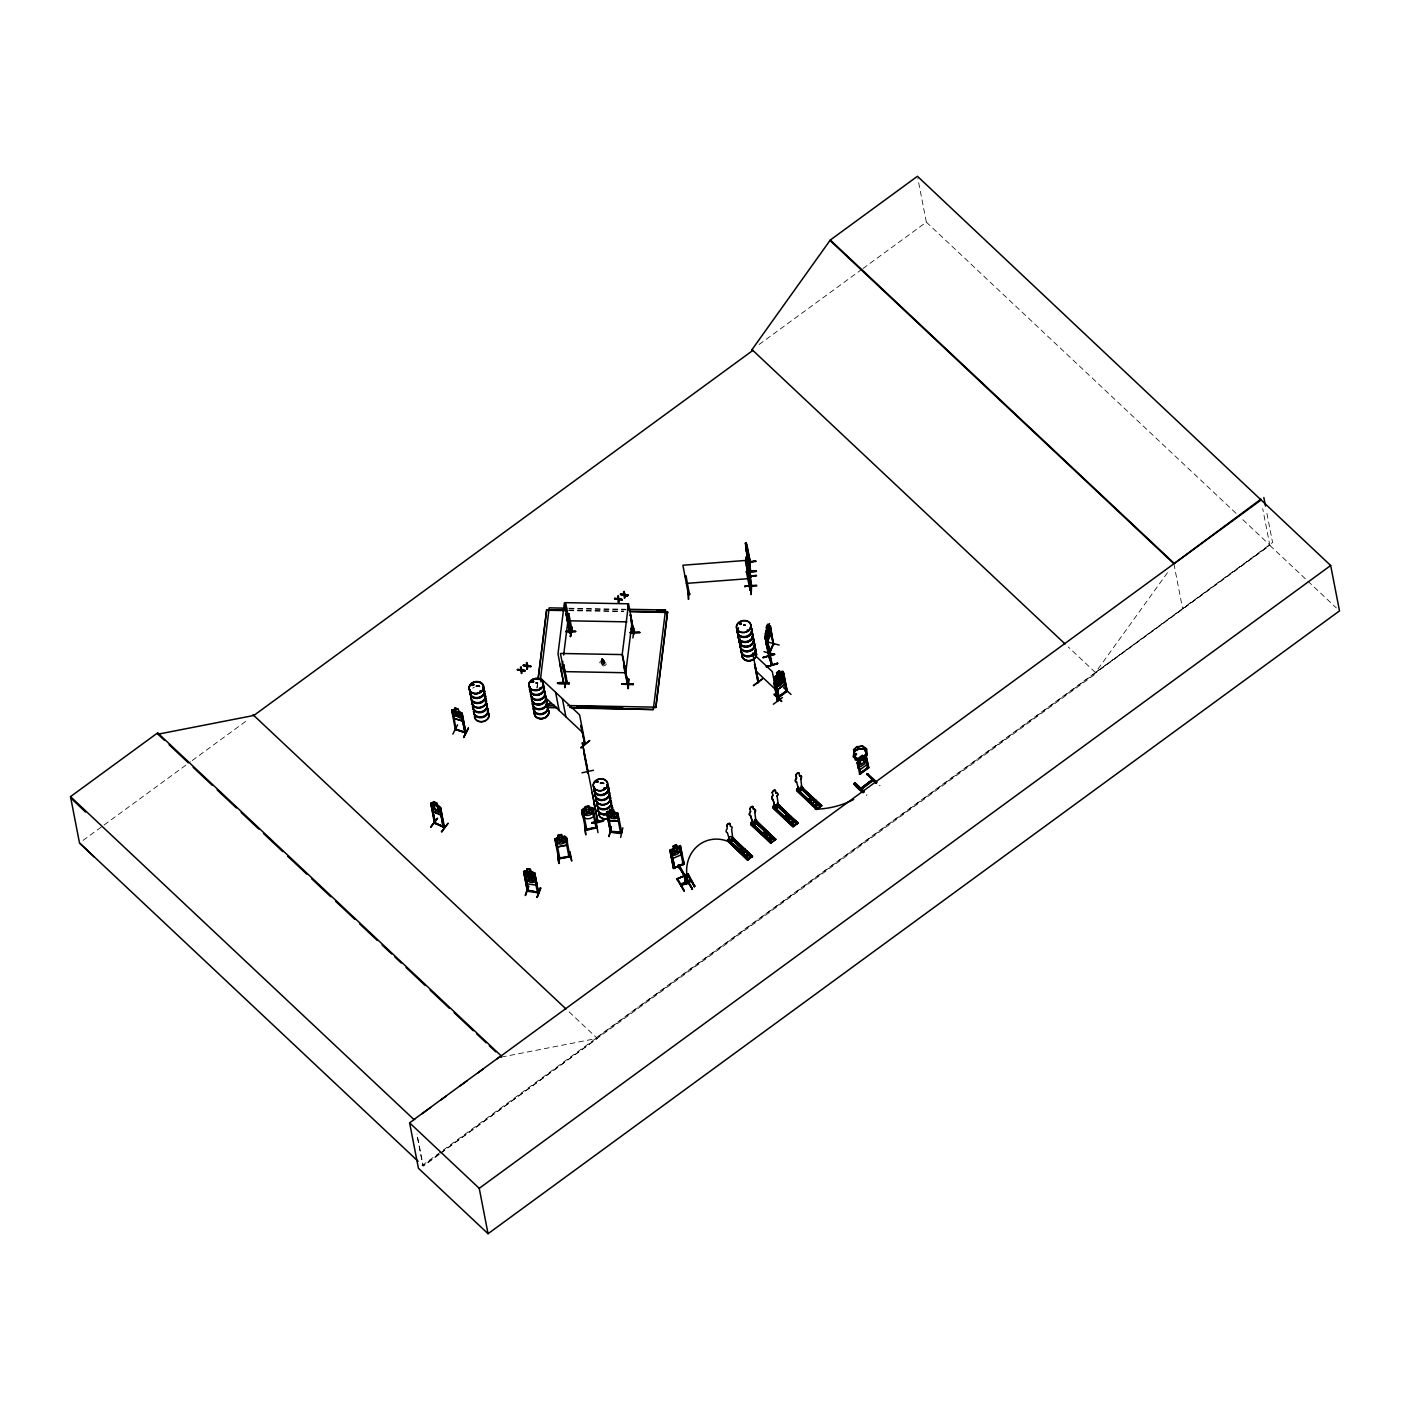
<?xml version="1.0" encoding="UTF-8"?>
<svg xmlns="http://www.w3.org/2000/svg" width="1410" height="1410" viewBox="0 0 1410 1410"><rect width="100%" height="100%" fill="white"/><g stroke="black" fill="none" stroke-linecap="round" stroke-linejoin="round"><path stroke-width="0.75" stroke-dasharray="5 3.75" d="M601.03 663.141L602.282 658.47L605.19 662.929L603.075 664.745L601.295 663.987L602.105 658.523M602.035 664.568L601.947 658.752M536.963 687.622L537.51 683.304M537.069 688.186L537.615 683.868M601.295 663.987L601.982 658.893M601.33 662.277L601.982 658.629M866.991 794.799L866.234 795.381M602.105 658.981L604.925 662.083M1167.462 572.689L1095.482 672.535L1272.578 542.515L1266.321 510.367M439.215 1154.385L423.229 1166.123L416.972 1133.975M440.977 1153.08L597.241 1038.359L567.631 1010.494M759.091 344.498L861.21 269.804M862.973 268.517L926.352 222.145L917.839 178.365M83.031 840.395L102.401 826.225M104.164 824.938L190.438 761.823M192.183 760.536L248.53 719.329M603.339 660.021C594.808 661.554 604.026 670.173 606.741 663.211L603.639 660.091M880.14 785.335L879.364 785.793M596.448 1037.601L1269.793 545.035L1240.641 517.629M421.978 1165.647L1269.864 545.406L1262.708 508.605M438.792 1154.279L422.947 1165.859L416.796 1134.274M440.555 1152.975L1096.293 673.293L1068.269 646.961M602.105 661.625L604.185 661.501M501.343 1057.095L597.241 1038.359M568.935 608.221L626.022 609.261M569.041 608.785L626.128 609.825M568.706 610.089L623.59 611.094M568.812 610.653L623.696 611.658M926.352 222.145L1239.037 516.13M1269.864 545.406L1306.259 579.633M1307.845 581.132L1336.328 607.904M602.599 658.717L605.19 662.929M602.563 658.858L604.89 663.793M604.115 664.462L602.44 658.963L603.075 664.745M602.282 658.47L603.145 661.343M1173.895 563.771L1182.708 609.173M472.685 688.203A7.332 5.922 -11 0 1 474.306 687.269M476.122 686.705A7.332 5.922 -11 0 1 479.876 686.776M475.963 685.859A7.35 5.94 -11 0 1 479.717 685.93M476.051 686.317A7.438 6.01 -11 0 1 479.858 686.388M475.998 686.071A7.438 6.01 -11 0 1 479.805 686.141M535.906 683.568A7.332 5.922 -11 0 1 537.809 683.409M535.835 683.198A7.438 6.01 -11 0 1 537.756 683.022M535.782 682.933A7.438 6.01 -11 0 1 537.703 682.757M535.729 682.722A7.35 5.94 -11 0 1 537.633 682.546M600.237 783.731A7.35 5.94 -11 0 1 603.991 783.801M600.078 782.902A7.35 5.94 -11 0 1 603.832 782.973M600.166 783.361A7.438 6.01 -11 0 1 603.973 783.431M600.114 783.114A7.438 6.01 -11 0 1 603.921 783.184M743.528 625.688A7.35 5.94 -11 0 1 745.432 625.511M743.458 625.317A7.438 6.01 -11 0 1 745.379 625.141M743.405 625.053A7.438 6.01 -11 0 1 745.326 624.877M743.37 624.841A7.35 5.94 -11 0 1 745.273 624.665"/><path stroke-width="1.5" d="M770.688 630.499C771.622 633.249 768.168 643.224 766.635 639.47M770.865 633.584L770.865 630.429M778.02 697.615L787.221 690.548M778.109 697.545L786.974 690.318M780.03 672.958L783.079 671.495L787.238 691.429L783.731 673.134L782.656 673.486L786.339 691.957L786.868 690.389M859.853 773.649L860.206 773.455M859.465 774.143L868.525 767.251M860.629 773.755L860.347 772.733M868.313 766.899L867.661 767.815M855.993 753.592L853.931 756.5L855.324 759.972L861.58 760.484L864.788 758.615L867.309 754.35L864.418 749.203L859.095 748.816M766.088 640.211L765.577 638.924L768.432 649.076L766.864 643.383M763.973 651.702L774.883 654.434M569.217 683.815C559.012 680.378 548.684 684.943 569.217 683.727M569.199 682.969L557.602 683.215L569.27 683.286M621.775 684.202L633.372 684.714M633.372 683.956L621.722 683.815L633.372 683.991M587.388 771.411L588.164 772.821L587.917 771.164M588.182 772.698L587.917 771.305M592.182 792.455L597.875 821.73L597.628 820.074M434.333 823.176L444.15 827.529L443.145 826.524M437.065 805.322L440.572 807.648L444.467 827.282L434.209 822.524M434.544 822.876L435.655 823.37L431.125 804.775L434.439 823.264M857.068 746.824L862.691 746.049L866.745 748.922L866.938 753.821L860.082 760.342L860.893 764.52L863.872 762.334L863.061 758.175L857.298 759.179L853.156 756.817L854.213 751.107M758.527 681.876L754.755 664.11L758.175 682.845L754.438 664.339M774.125 682.845L777.58 701.07L777.633 699.765M559.84 664.075L563.718 683.18L557.99 653.923L564.388 602.722L569.534 632.861L569.957 631.275M571.138 632.173L567.772 613.685L568.829 613.685L572.442 632.173L571.261 632.262L565.621 602.652L627.679 603.78L628.86 609.843M568.829 613.685L567.736 614.02M563.595 664.833L562.572 664.498L563.595 664.833L566.855 682.44M563.577 682.422L563.383 682.14M569.851 632.403C568.653 629.882 569.992 633.848 570.098 631.944M571.649 626.815L570.433 636.756L571.579 626.833M564.758 687.604L566.45 677.628L564.793 687.551M572.354 631.187L572.178 632.279L571.209 631.134M567.12 683.004L565.851 681.982M565.921 631.75L575.738 631.345L566.027 631.222M623.572 665.626L624.63 665.626L623.572 665.626L627.256 683.409M624.313 665.943L624.013 665.079L627.82 684.202L625.141 670.913M630.182 615.606L630.693 614.742L633.707 633.865L634.236 632.79M632.173 632.297L633.407 633.354L630.957 620.647M632.35 632.931L634.13 633.002L633.619 633.76M626.851 683.639L627.979 683.55M627.397 684.062L627.45 682.651M632.896 637.937L634.183 628.296M628.331 688.732L628.772 678.774L627.697 688.38M630.076 632.737L639.893 632.332L630.076 632.367M538.038 678.968L546.675 609.684L566.503 610.054M538.144 679.532L546.675 609.684M540.418 679.567L549.177 607.851L566.732 608.186M561.515 672.077L562.854 661.413M563.648 655.015L567.913 620.876M625.688 673.063L632.085 621.863M572.072 708.067L653.306 709.547L665.538 609.984L628.208 609.314M653.553 707.45L655.826 707.503L667.564 611.905L630.164 611.217M655.826 707.503L667.564 611.905M729.34 837.346L729.71 837.047M861.422 789.371C863.29 786.251 873.636 778.443 873.178 779.977L860.611 788.56L872.561 779.818L861.281 789.247M750.349 562.096L749.785 562.978M746.771 544.031L750.367 562.273M749.909 570.081L749.979 571.015L745.925 548.19L746.137 550.517M746.947 554.694L745.467 542.868L750.508 571.632L750.49 570.68M750.966 577.272L750.296 575.791L751.195 594.597L751.601 584.956M750.384 576.584L750.226 576.796M746.454 559.629L747.476 569.023M859.183 748.833L854.742 751.248L853.966 756.342L857.615 758.404L862.691 757.382L866.163 753.627M784.348 684.573L784.824 681.753M784.524 684.661L777.509 689.754L784.524 684.661L783.149 671.565L781.933 671.495M784.136 677.54C784.806 681.259 777.756 688.045 775.394 684.097M783.837 680.448L784.312 677.558M853.579 750.155L857.174 746.507L853.438 749.785M766.494 639.576C760.554 640.034 773.473 614.848 768.097 626.833L768.82 626.04L769.278 633.513L767.957 636.315L766.917 636.033M769.437 651.473L769.155 653.024L769.102 651.808M768.961 624.701L773.42 644.916L770.318 625.828L773.632 644.758M773.737 643.436L769.331 652.9L765.983 642.942L766.74 646.08M779.131 677.84L782.303 678.21L779.836 676.976L781.211 673.063L778.919 676.994M779.765 680.73L776.839 680.836L779.201 681.999L777.756 686.106L779.889 682.035L782.867 682.299L780.417 681.083L781.774 677.152L779.941 680.889M768.432 655.861L771.852 665.291L765.507 633.407M771.358 663.634L771.711 664.639M584.604 742.823L585.361 744.127L584.657 742.788M584.903 744.304L580.761 725.515M585.256 743.951L579.598 714.87L540.241 677.858L541.017 681.894M746.013 543.079L750.243 562.273M750.561 571.508L749.891 562.114M750.913 577.272L747.3 558.36L747.705 559.365L747.3 548.737M607.957 813.64L606.846 813.87L607.957 813.64L611.535 832.129C605.877 831.371 625.035 835.108 620.559 832.411M607.692 818.17L609.42 820.514L618.267 821.36L618.99 819.245M610.142 811.737L607.728 811.402L617.844 813.147L621.81 832.781L610.336 831.688M609.42 820.514L618.285 821.254L618.884 819.122M613.473 809.869L609.737 809.393L610.283 811.825M611.394 831.477L610.125 831.354L611.253 831.072M617.122 814.522L618.162 814.61L617.122 814.522L620.664 833.116M617.827 813.253L613.932 811.984L613.491 809.763M620.365 832.517L621.581 832.711M621.687 832.129L611.517 831.336M622.85 827.811L620.629 837.364M674.755 867.873L682.792 863.819L683.145 864.665L682.581 862.691L683.762 862.18L684.326 864.154L683.163 864.577L679.338 846.018L680.378 845.577L684.202 864.03L673.381 868.296L669.944 850.177L680.572 846.3L680.977 854.953L672.799 858.443L671.23 856.839M681.682 852.204L681.03 854.901M863.096 792.684C848.943 781.898 853.085 779.148 863.837 792.032M765.454 633.478C767.428 621.158 767.604 649.957 770.16 652.301L769.737 653.077L773.332 644.44M627.891 684.079L622.48 654.592L560.422 653.464L566.186 683.039M473.989 684.925L472.244 684.273L472.05 685.295M473.548 684.59L472.227 683.991M480.458 691.323L480.44 691.006M479.841 691.957L480.775 691.323L479.717 691.869M531.676 681.964L532.821 680.589M531.658 681.435L532.821 682.087L533.385 680.995M539.413 688.626L540.224 687.868L539.766 688.75M597.17 780.77L597.628 782.004M604.731 788.93L604.22 788.789M739.792 624.048C738.417 623.132 742.612 624.542 739.88 622.832M741.396 623.907L740.691 622.744M747.053 630.288L747.882 630.957L747.688 629.97M740.426 850.001L740.867 849.067M763.656 832.57L764.449 834.086M785.969 816.249L786.198 817.483M788.419 817.042L788.19 815.808M809.904 800.157L809.816 798.677M809.604 799.382L810.045 798.448M812.16 799.241L809.869 799.963M559.964 858.584L558.73 858.866L554.8 838.879L564.846 836.289C568.054 837.082 567.825 842.616 566.52 845.136L557.778 846.775M567.366 842.757L566.644 845.295L557.726 846.969L555.981 844.89L557.708 846.864M527.305 883.911L525.648 881.409L527.305 883.911L536.064 885.11L536.769 883.048L536.064 885.11M531.306 873.477L527.569 873.037L531.306 873.477L531.711 875.822L535.606 877.073M867.203 761.946L866.145 765.277L860.188 769.631L858.267 768.485L857.104 762.528L857.95 761.065L866.04 755.989L868.807 767.798L859.73 774.372L857.351 762.722L858.426 762.352L857.351 762.722M441.735 813.623L441.154 815.403M530.812 871.644L530.407 869.3L526.705 868.719L527.252 871.151L525.577 871.503L527.234 879.999L529.437 882.061L532.909 882.572L534.408 881.074L532.733 872.631L530.742 871.591L534.707 872.913L538.532 892.883L527.34 891.208L523.956 872.649L524.961 872.808L528.503 891.314L527.269 891.173M527.481 891.19L523.568 871.257L527.111 871.063M524.961 872.808L523.85 872.966M526.705 868.719L530.371 869.406L530.706 871.697M524.731 877.267L526.423 879.681L535.148 880.95L535.835 879.012M525.19 895.526L528.274 886.097M527.34 890.538L528.503 891.314M528.486 890.327L528.327 890.697M533.985 874.235L535.007 874.394L533.985 874.235L537.492 892.83L538.497 892.935L534.584 872.931M534.707 872.913L524.714 870.675M537.192 892.213L537.492 892.83M538.409 892.23L528.521 890.503M540.735 888.071L537.051 897.447L540.753 888.106M537.051 897.447L540.136 887.665M463.344 719.082L462.639 721.092L454.425 718.589L452.839 715.91M771.217 842.827L750.931 823.916L750.702 822.735L754.262 821.325M627.397 682.563L627.943 683.498M782.303 676.853L781.158 679.726L778.373 681.753L776.54 681.065M611.746 810.468L612.046 810.486A7.35 5.94 -11 0 0 610.812 804.705M780.84 677.928L778.038 679.972M570.134 856.011L558.607 858.214M565.498 838.404L568.97 856.91L570.028 856.804L566.556 838.21L565.569 838.721L566.556 838.21M586.736 829.344L585.626 830.278L585.626 829.115M597.012 827.458L585.52 829.221L586.807 829.679M529.49 874.182L525.983 871.785L528.856 874.641L526.917 876.914L529.684 875.24L533.315 877.919L530.371 874.87L532.204 872.684L529.543 874.253M557.69 853.949L558.871 863.466L557.726 853.614M559.417 863.273L557.69 853.614M584.586 825.361L585.767 834.879L584.692 825.396M766.194 633.918L772.239 665.167L772.151 664.286M769.666 651.508L772.962 644.352M769.719 635.734L767.569 624.401L766.159 627.415L768.344 638.589M766.811 630.358L768.115 627.556M767.622 634.535L768.926 631.715M688.45 599.321L688.203 589.451M458.091 709.001L461.123 716.721L459.73 717.99L454.355 714.676L453.544 710.499L455.148 710.288C451.658 704.982 463.15 711.486 454.672 708.155L455.148 710.288L451.623 710.005L462.18 713.108M452.98 711.697L451.834 711.715L452.98 711.697L456.047 729.569M454.425 718.589L462.586 720.88M458.514 711.239L462.004 713.196L465.864 733.112L462.445 714.57L461.317 714.588L464.912 732.883L464.93 731.755M457.598 724.793L452.839 734.116M456.258 729.587L455.465 728.882M456.329 730.168L456.488 729.234M464.648 732.248L456.523 729.411M465.018 732.442L461.493 714.288M465.547 732.389L465.018 731.755M468.332 728.018L463.608 737.448L468.402 728.053M463.678 737.412L468.473 728.336M609.049 836.553L611.358 826.701L609.032 836.253M774.901 682.299L777.809 679.303M775.095 682.334L783.749 675.866M776.17 688.203L777.65 689.702L776.064 688.291L774.143 678.016L775.042 676.465L777.051 675.126L775.729 676.888L777.368 685.401L779.201 686.088L781.951 684.026L783.079 681.136L781.492 672.676L779.853 673.028L779.501 670.649L776.522 672.817L777.157 675.126M774.213 678.087L781.968 671.389M728.653 840.36L727.719 841.047L747.723 859.836L749.027 859.042L727.507 839.708L748.04 859.783M731.067 838.721L751.671 857.104L752.2 856.099L747.423 860.206L727.754 840.871L747.741 859.677L752.658 856.346L734.205 839.003M755.073 820.62L775.852 839.391L770.618 843.233L750.631 824.445L771.305 842.757L772.222 842.07L753.768 824.727M752.217 823.281L750.913 824.074M755.478 820.708L775.782 839.479L755.231 819.422L755.143 821.113L775.165 839.902M777.192 803.365L798.13 823.105L792.931 826.912L772.927 808.124L776.311 805.41M778.144 804.317L777.544 803.101L779.8 806.185L775.271 809.516L775.042 808.318L779.571 805.004M796.932 790.27L816.954 809.181L818.223 808.423L796.703 789.089L796.632 790.798L816.69 809.569L821.854 805.745L801.444 786.939L796.932 790.27L816.989 809.164L797.619 790.076M755.795 823.211L774.971 840.043M774.531 840.184L775.394 839.144L771.27 842.792M793.213 826.56L773.015 806.414L794.412 825.855M794.094 825.908L775.958 808.512M796.668 824.163L776.875 804.916M777.28 804.916L797.707 822.823L793.618 826.436M864.594 758.368L867.256 754.368M686.106 576.179L685.048 576.584L686.106 576.179L689.384 594.103M750.948 589.327L749.767 589.75M688.697 594.791L688.327 593.769L689.613 593.663L688.485 594.808L682.898 565.234L745.273 560.475L751.089 589.979L749.891 589.027M777.597 699.801L777.967 700.77L772.292 671.583L752.605 653.077L758.633 682.51M472.103 685.189L473.637 684.625M595.989 781.44L596.025 782.145M598.016 781.863L596.43 782.356M604.855 788.595L603.938 788.172M766.088 833.169L764.731 833.945M812.089 799.523L810.115 800.14M773.314 643.965L773.05 644.828M857.227 746.965L862.656 746.049M471.768 701.422A7.35 5.94 -11 0 0 481.127 707.15A7.35 5.94 -11 0 0 484.705 697.404L484.811 697.509M611.693 808.811L611.676 808.846A7.35 5.94 -11 0 1 613.209 813.006M746.384 557.303L746.701 566.503L746.648 564.599M558.501 857.844L559.858 858.62L556.263 840.131L555.276 840.66L556.263 840.131M591.759 807.701L593.116 808.265L593.539 816.707C580.92 825.326 575.527 803.929 591.742 807.595L593.099 808.177L596.941 828.216C599.021 825.22 570.01 834.632 597.064 827.705M568.9 855.905L569.129 856.91L569.005 855.782M569.975 856.064L569.023 855.835M570.063 855.676L570.028 856.804L558.853 858.373M595.69 827.335L596.13 828.322L592.412 809.816L593.451 809.622L592.412 809.816M414.857 1119.029L409.605 1122.853L418.418 1168.255L488.054 1233.715L1339.5 610.883L1330.67 565.498L917.434 176.285L830.296 240.035L751.918 349.75L752.728 350.508L253.818 715.469L157.92 734.205L157.656 732.883L70.5 796.632L79.506 842.968L94.311 857.104M776.558 681.224L777.897 679.373M435.196 823.616L432.024 805.163M439.726 808.987L440.837 809.093L439.726 808.987L443.304 827.282L444.132 826.912M437.012 818.487L430.79 827.053L437.4 818.382M437.452 818.382L430.825 827.018M435.196 822.964L434.685 822.224M441.824 831.953L447.992 823.37M441.348 831.671L448.01 823.405M434.791 822.929L430.825 803.242M430.79 803.295L433.998 804.035M433.857 804L433.487 801.673L436.73 803.136L438.845 806.872L439.656 811.05L438.369 812.107L433.381 808.212L432.57 804.053L434.051 804.035M431.936 809.34L433.61 811.931L441.171 815.368M438.81 814.346L436.73 803.136M433.469 812.054L431.954 809.305M439.303 806.467L431.76 803.065M443.991 827.582L440.572 807.648M779.184 645.075L768.186 642.096M769.155 656.443L765.313 636.862L769.366 657.166M863.96 791.169L854.707 782.62L864.118 791.944M773.967 694.584L781.369 701.493M774.372 693.896L781.845 701.211M484.758 697.562L484.793 697.527A7.35 5.94 -11 0 1 481.162 707.309A7.35 5.94 -11 0 1 471.804 701.598M729.023 840.272L749.01 859.078M751.883 823.37L772.151 842.158L751.054 822.471M773.226 807.771L793.301 826.489M751.354 857.157L733.323 839.655L752.024 856.857M774.901 840.113L754.861 821.343M794.464 825.837L773.015 806.414M797.249 823.757L776.857 805.075M797.514 823.563L777.386 804.299M797.725 823.228L777.756 804.264M747.423 571.843L746.366 571.596L750.032 590.173L749.891 588.975M749.767 589.08L749.785 590.085M750.931 590.032L749.944 590.103M779.131 697.298L775.412 678.792L774.583 679.391L778.338 697.879L774.249 677.981M859.465 774.037L868.278 767.569M867.643 768.027L865.423 756.817L866.234 756.218L868.648 767.904M597.963 821.625L593.751 802.731M753.909 821.431L750.931 823.916M856.61 754.033L854.883 756.535L856.117 759.637L861.81 760.043L858.602 760.484M860.752 773.685L858.179 762.123M673.486 848.467L671.883 849.966L672.693 854.143L674.791 855.165L678.051 853.755L679.461 851.217L678.651 847.04L676.747 847.058L676.324 844.819C668.463 849.296 678.263 841.558 676.853 846.934M532.081 682.193L533.544 681.894M741.043 624.313L741.36 623.361M597.487 782.127L597.999 781.211M603.921 788.278L604.837 788.172M786.163 816.196L787.978 815.826M788.225 817.113L787.044 817.624M581.731 810.398L582.964 809.322M554.817 838.985L558.448 837.381L556.844 838.545L557.655 842.704L559.893 844.132L563.436 843.48L564.987 841.329L564.176 837.17L562.132 836.782L564.846 836.289M628.085 684.15L622.163 654.91L628.543 603.709L634.112 633.865L630.288 614.742M779.272 677.576L777.157 681.982L778.62 677.893L776.223 676.712L779.096 676.536M769.754 651.984L769.631 651.314M749.838 562.237L750.102 571.667L745.978 548.384M750.931 585.221L750.402 578.893M777.456 677.152L780.223 675.09L780.576 677.241L782.268 676.976M780.576 677.241L782.744 675.672M778.038 680.131L780.788 678.069M864.277 749.256L858.919 748.516L854.055 751.178L859.113 748.534M864.295 749.468L867.027 754.385M546.78 705.599L549.812 703.361M547.062 705.582L550.129 703.378L547.08 705.846M589.68 740.585L581.079 747.934M589.644 740.532L580.779 747.635M753.363 685.489L762.422 678.792M753.557 685.683L762.563 678.897M782.391 697.562L773.35 704.225M517.399 669.538L520.924 669.997L518.21 669.38C514.086 669.926 527.217 671.213 517.47 669.926M520.484 667.283L520.924 669.997M523.286 665.238L526.829 665.696L524.097 665.079C519.973 665.626 533.103 666.895 523.357 665.608M526.371 662.982L526.829 665.696M614.566 598.457L618.109 598.915L615.377 598.298C611.253 598.845 624.383 600.131 614.637 598.845M617.65 596.201L618.109 598.915M620.453 594.156L623.995 594.615L621.264 593.998C617.139 594.544 630.27 595.813 620.523 594.526M623.537 591.9L623.995 594.615M524.308 671.019L525.031 670.473L524.379 671.389L521.63 670.402L524.379 671.389M527.516 666.102L527.269 669.274L527.516 666.102L530.988 666.542L527.587 666.472M618.796 599.321L618.549 602.511L618.796 599.321L622.268 599.779L618.867 599.708M627.362 595.619L628.085 595.09L627.432 596.007L624.683 595.02L627.432 596.007M522.07 673.081L521.63 670.402M625.124 597.699L624.683 595.02M776.61 672.887L779.501 670.649M786.568 691.852L782.902 673.733L783.731 673.134M783.537 687.622L791.028 694.425M778.937 696.399L785.987 691.235M729.27 839.496L728.882 837.505L730.274 836.5M731.702 836.641L734.31 839.479L729.763 842.792L729.534 841.611L734.081 838.28M729.657 840.818L732.83 838.756L729.816 840.977L727.331 832.534A3.93 1.992 -46.8 0 1 727.26 828.498L726.784 826.048A1.956 1.005 -46.8 0 1 728.089 823.81A1.956 1.005 -46.8 0 1 729.816 823.845L729.975 823.986A1.956 1.005 -46.8 0 0 728.23 823.951A1.956 1.005 -46.8 0 0 726.943 826.207L726.784 826.048M753.01 824.004L750.684 815.72A3.93 1.992 -46.8 0 1 750.613 811.684L749.979 809.093A1.956 1.005 -46.8 0 1 751.266 806.855A1.956 1.005 -46.8 0 1 753.01 806.872L753.486 809.322A3.93 1.992 -46.8 0 1 754.808 812.442L756.024 821.801L752.852 823.863L755.866 821.642M775.306 807.683L772.98 799.399A3.93 1.992 -46.8 0 1 772.909 795.363L772.292 792.773A1.956 1.005 -46.8 0 1 773.579 790.534A1.956 1.005 -46.8 0 1 775.306 790.569L775.782 793.019A3.93 1.992 -46.8 0 1 777.104 796.121L778.338 805.48L775.165 807.542L778.179 805.339M798.853 790.217L801.867 787.996L800.792 778.796A3.93 1.992 -46.8 0 0 799.488 775.676L799.629 775.817A3.93 1.992 -46.8 0 1 800.95 778.937L800.792 778.796M802.026 788.137L799.012 790.358L796.527 781.915A3.93 1.992 -46.8 0 1 796.456 777.897L795.98 775.447A1.956 1.005 -46.8 0 1 797.267 773.209A1.956 1.005 -46.8 0 1 799.012 773.226L799.629 775.817M757.276 821.325L752.728 824.639L752.958 825.819L757.505 822.506L755.231 819.422M803.259 787.679L798.73 790.992L798.959 792.173L803.506 788.86L801.233 785.775M868.014 768.379L865.687 757.064L866.498 756.465M860.382 772.927L867.45 767.763M745.643 857.509L750.173 854.196L745.643 857.509A34.192 31.284 67.3 0 0 704.295 841.717A34.192 31.284 67.3 0 0 688.908 883.471M876.068 783.202L866.709 773.861L876.156 782.92M877.073 782.479L867.837 773.843L866.991 774.39M853.896 784.101L854.742 782.603M866.868 774.636L867.873 773.896M872.578 779.342L860.682 788.631M861.298 789.318L873.284 780.541M830.455 240.881L1173.895 563.771L1260.875 499.175M157.656 732.883L501.096 1055.773L413.941 1119.522L70.5 796.632M421.837 1113.9L430.596 1107.502M441.083 1099.835L446.336 1095.993M460.312 1085.753L467.309 1080.642M477.814 1072.975L483.048 1069.132M497.043 1058.892L1261.051 500.021M488.054 1233.715L479.241 1188.33L1330.67 565.498M862.285 746.595L866.057 749.203L866.145 753.627M570.151 856.769L558.73 858.866L558.554 857.756M527.234 890.115L528.362 890.309M527.358 890.133L538.638 892.565M538.25 892.248L537.351 892.16M585.485 808.846L583.74 809.939L584.551 814.116L586.789 815.544L590.332 814.874L591.883 812.742L591.072 808.564L589.027 808.177L588.71 805.85L584.938 806.661L585.502 808.952M861.51 760.448L864.7 758.351M473.584 685.207L472.544 685.419M480.017 690.988L480.158 692.028M740.99 624.189L739.95 624.401M596.712 781.052L597.505 781.951M742.506 850.6L740.673 850.565M778.761 696.945L775.659 679.038M607.798 811.473L606.529 812.16L610.477 832.129L606.688 812.107M750.966 590.085L749.909 590.085M778.813 696.276L778.214 697.21M778.496 697.756L787.344 691.217M455.43 729.534L465.97 732.689M465.758 733.059L455.13 729.182L466.093 732.759M558.871 863.431L557.796 853.984M682.969 864.136L684.326 864.154L683.163 864.489M670.138 850.53L670.984 849.736L674.844 868.26L673.663 868.683L669.944 850.177M673.099 866.78L674.28 866.269L673.381 867.203M678.809 867.15L678.95 864.63L692.451 889.164L678.439 865.264M679.021 865L679.92 867.837L679.179 864.947M678.633 866.04L692.451 889.164M673.381 868.296L684.062 863.678M678.809 866.269L679.338 868.084M679.179 868.155L678.95 864.63M684.784 874.729L686.74 883.894L685.066 875.205M684.15 891.102L676.976 878.818L688.239 873.953L694.883 886.502L687.939 875.487M677.241 880.14L677.611 878.747L683.938 890.027M688.239 873.953L687.904 875.522L687.692 874.394L694.108 885.639M685.771 878.13L678.721 866.78M691.006 880.245L680.924 884.599L681.153 885.727L691.235 881.373L690.741 879.769L680.66 884.14L680.889 885.268L690.971 880.915M685.295 883.947L686.159 884.158L684.467 875.451M694.654 885.374L694.284 886.749M694.319 886.714L688.45 875.258M692.24 888.018L691.869 889.41M820.585 806.502L800.563 787.573L820.532 806.538L821.395 805.498L817.342 809.076M774.284 840.554L754.562 821.237L774.636 840.131M771.534 842.598L750.702 822.735M610.301 811.719L608.574 812.283L609.384 816.443L611.605 818.417L615.13 818.752L616.663 817.148L615.853 812.971L613.826 812.054L613.368 809.922M740.179 622.867L739.651 623.784M810.38 798.483L811.367 798.395M764.379 832.129L766.088 832.552M764.89 637.144L768.062 645.78M765.454 638.148L765.93 639.347M766.264 639.858L765.189 636.915M766.088 642.749L767.974 648.759L766.828 642.043M774.284 654.134L762.951 657.483L774.372 654.557M763.092 657.8L774.284 654.169M777.58 663.158L766.423 666.948L777.615 663.229M766.423 666.948L777.686 663.599L766.37 666.63M430.878 803.418L431.812 803.154M570.468 636.421L571.72 627.203M584.04 753.821L587.741 772.803M593.434 770.265L581.942 772.821M591.83 822.576C615.765 817.095 597.752 823.986 591.918 823.035M591.9 822.947L603.374 820.232M583.158 811.543L582.171 812.054L583.158 811.543L586.877 829.996M558.466 837.487L558.008 835.161L561.814 834.438L562.149 836.87M597.981 832.587L596.289 822.876M569.992 851.675L571.72 861.069L569.376 851.834M566.045 682.422L567.155 682.669L566.238 682.546M525.63 895.279L528.856 886.238M764.696 832.023L765.665 832.147M741.889 850.864L740.92 850.741M747.3 558.36L746.912 559.259L747.441 558.149M746.119 562.044L755.919 561.092L746.19 562.414M746.172 562.255L755.919 561.444M750.243 571.297C764.308 570.398 750.825 572.777 746.419 572.407M748.604 576.214L756.465 575.421L748.675 576.584M748.657 576.426L756.465 575.774M751.618 584.991L750.596 585.873M745.009 587.001L744.938 586.102L756.694 585.996M746.119 550.252L745.996 542.956L749.909 563.084M746.489 562.572L746.137 557.197L746.278 560.916M747.705 563.084L748.269 573.641L748.287 566.274M747.864 572.495L746.701 566.432M686.423 583.387L748.798 578.629M585.732 830.296L581.837 810.292M584.78 743.634L584.41 742.7M435.144 823.035L443.286 826.33M565.904 631.38L575.685 631.698M630.147 632.579L639.858 632.685M571.261 632.173L572.319 632.173M656.866 610.389L665.538 609.984M546.798 610.248L566.609 610.618M630.288 611.781L667.67 612.469M569.164 620.805L626.939 621.863M563.965 671.618L626.022 672.746M655.703 706.939L653.535 707.697M545.846 705.141L554.624 705.317M567.807 705.546L653.412 707.115M576.69 706.287L622.797 707.133M545.617 707.009L556.597 707.221M569.763 707.467L653.306 709.547M547.926 707.626L556.703 707.785M821.73 805.833L801.426 787.097M751.442 857.086L732.601 840.166M689.384 593.628L689.754 594.65M782.638 675.707L783.766 675.69M611.94 810.415L611.922 810.398A7.438 6.01 -11 0 0 610.83 804.352M769.014 656.214L772.204 665.079L768.996 655.703M532.751 680.642L533.844 681.541M787.309 815.491L788.507 816.76M764.414 833.892L766.159 832.623M742.171 848.996L740.532 850.53M528.292 876.103L531.746 876.615M528.239 876.033C528.644 882.078 536.047 872.543 531.323 878.888L534.284 881.902L530.636 879.258L527.851 880.95L529.808 878.677L526.935 875.839L531.693 876.509M628.085 595.09L624.665 594.333L628.155 595.478M622.198 599.391L618.779 598.651L622.268 599.779M530.918 666.172L527.499 665.414L530.988 666.542M525.031 670.473L521.612 669.732L525.102 670.86M768.009 626.639L767.692 624.436M461.317 714.588L462.286 714.888M688.362 594.139L689.631 593.998L688.573 594.756M777.562 700.999L773.79 682.546M811.332 798.201L812.195 799.153M430.914 805.075L431.795 805.462M433.416 801.779L436.659 803.242M434.157 804.846L437.223 806.15M435.003 808.952L438.034 810.309M531.605 875.874L533.597 876.897L532.046 878.289L528.591 877.743L526.388 875.663L528.027 875.169L524.449 875.504L535.465 877.179M584.798 744.286L581.079 725.286M786.445 817.659L785.881 816.531M604.467 788.067L604.961 788.419M765.031 637.214L768.926 657.324M780.223 674.861L777.351 677.152M585.361 744.004L584.322 743.775M866.709 773.861L876.051 782.409M853.966 783.942L863.167 792.526M830.296 240.035L1173.719 562.925M1065.061 643.947L752.041 349.645L752.852 350.42M756.148 671.23L775.817 689.737M795.98 775.447L796.615 778.038A3.93 1.992 -46.8 0 0 796.668 782.057L796.527 781.915M821.254 806.185L802.678 788.913L820.25 806.908L801.797 789.547M798.254 787.062L798.465 788.877M797.813 789.618L817.87 808.512M796.703 789.089L816.073 807.437M775.306 790.569L775.941 793.16A3.93 1.992 -46.8 0 1 777.262 796.262L777.104 796.121M772.292 792.773L772.433 792.913A1.956 1.005 -46.8 0 1 773.737 790.675A1.956 1.005 -46.8 0 1 775.465 790.71M772.768 795.222L772.909 795.363A3.93 1.992 -46.8 0 0 772.821 799.259L775.165 807.542M778.109 806.89L795.134 822.717M792.297 824.832L773.367 806.167M753.01 806.872L753.627 809.481A3.93 1.992 -46.8 0 1 754.949 812.583L754.808 812.442M749.979 809.093L750.138 809.234A1.956 1.005 -46.8 0 1 751.424 806.996A1.956 1.005 -46.8 0 1 753.151 807.031M750.613 811.684L750.455 811.543A3.93 1.992 -46.8 0 0 750.525 815.562L752.852 823.863M727.507 839.708L746.895 858.038M545.3 697.474L583.141 733.024M253.007 714.711L566.027 1008.996M157.92 734.205L164.318 740.232M169.112 744.744L188.323 762.81M193.135 767.322L212.346 785.388M217.158 789.9L236.369 807.965M241.163 812.477L258.77 829.045M263.582 833.557L282.793 851.622M287.605 856.134L306.816 874.2M311.61 878.712L330.821 896.778M335.633 901.29L354.844 919.355M359.638 923.867L377.263 940.435M382.057 944.947L391.663 953.971M394.87 956.985L401.268 963.012M406.08 967.524L425.291 985.59M430.085 990.102L449.296 1008.168M454.108 1012.68L473.319 1030.745M476.527 1033.759L486.133 1042.783M489.323 1045.797L495.738 1051.825M500.532 1056.337L501.343 1057.095L501.096 1055.773M409.605 1122.853L479.241 1188.33M79.506 842.968L418.118 1161.329M70.764 797.954L85.569 812.089M671.283 856.681L672.87 858.337M439.338 806.432L440.502 807.736M582.876 816.284L584.621 818.364M811.878 798.483L812.195 799.435M443.198 827.212L439.955 808.688M766.67 639.365L767.569 640.528M680.378 845.577L679.25 845.894M683.762 862.18L682.581 862.691M673.363 848.45L672.923 846.212M678.369 864.894L691.693 888.282M687.34 883.647L685.383 874.464M685.894 883.682L684.202 874.993L685.56 884.405M676.976 878.818L684.202 891.12M765.824 640.052L767.639 646.978L766.617 644.229M747.318 558.043L747.864 559.294M747.846 572.389L748.393 573.641M595.707 810.609L582.295 742.7L588.164 772.821M1263.818 497.518L1265.493 506.084M818.064 802.554L813.482 805.639M812.213 797.038L807.63 800.122M797.055 788.824L797.232 789.776M766.141 639.717L766.705 642.079M746.524 557.109L750.455 577.518M746.013 557.214L746.577 559.611M746.595 560.369L747.459 567.454M746.348 560.264L746.63 562.537M746.648 563.295L751.054 585.978L747.652 567.049M750.649 586.014L746.507 562.555M794.359 819.88L789.776 822.964M744.938 586.19L756.624 585.203M788.507 814.363L783.925 817.447M772.063 836.2L767.481 839.285M766.212 830.684L761.629 833.768M748.869 853.156L744.286 856.24M743.017 847.657L738.435 850.723M729.816 823.845L730.451 826.436A3.93 1.992 -46.8 0 1 731.614 829.397L732.83 838.756M727.86 839.443L728.053 840.395M685.084 875.134L686.74 883.894M678.28 865.335L678.651 867.221M631.416 628.402L632.385 633.39L631.38 628.737M671.178 850.089L674.844 868.26M569.94 632.878L566.115 613.738L569.534 632.861M563.63 664.515L567.243 683.004M588.728 805.956L589.045 808.283M562.378 698.673L565.904 716.826M555.611 692.31L559.135 710.464M558.043 835.249L558.607 837.54M457.474 709.248L455.377 708.613M451.799 709.97L452.962 715.928M455.571 728.847L455.43 730.01L451.676 709.917M436.166 803.295L434.227 802.413M433.487 801.673L435.743 812.918M624.225 591.389L624.736 594.72M623.943 594.914L624.436 598.192M618.338 595.707L618.849 599.021M618.056 599.215L618.549 602.511M527.058 662.471L527.569 665.802M526.776 665.996L527.269 669.274M521.171 666.771L521.682 670.102M520.872 670.296L521.383 673.575M756.095 570.856L746.366 571.596M746.401 558.977L748.164 573.359M750.49 579.369L750.578 583.088M688.274 589.433L688.573 599.373M746.877 550.2L746.912 553.125M745.731 546.569L745.59 542.868L747.441 554.447M853.737 799.435A70.729 57.14 -11 0 1 815.191 809.217M483.912 693.385A7.35 5.94 -11 0 1 479.418 703.343A7.35 5.94 -11 0 1 471.434 695.853M483.93 693.033A7.438 6.01 -11 0 1 479.365 703.132A7.438 6.01 -11 0 1 471.292 695.535M482.96 688.027A7.438 6.01 -11 0 1 478.395 698.126A7.438 6.01 -11 0 1 470.305 690.53M484.476 691.094A7.332 5.922 -11 0 1 477.497 698.461A7.332 5.922 -11 0 1 470.041 692.38M482.925 688.38A7.332 5.922 -11 0 1 483.93 689.649M483.894 692.786A7.438 6.01 -11 0 1 479.329 702.885A7.438 6.01 -11 0 1 471.24 695.271M482.907 687.763A7.438 6.01 -11 0 1 478.342 697.862A7.438 6.01 -11 0 1 470.27 690.265M482.784 687.534A7.35 5.94 -11 0 1 478.272 697.492A7.35 5.94 -11 0 1 470.305 690.001M484.74 693.808A7.332 5.922 -11 0 1 478.307 702.621A7.332 5.922 -11 0 1 471.292 695.007M486.697 707.661A7.35 5.94 -11 0 1 482.185 717.62A7.35 5.94 -11 0 1 474.218 710.129M486.661 707.062A7.438 6.01 -11 0 1 482.097 717.161A7.438 6.01 -11 0 1 474.007 709.547M487.49 711.68A7.35 5.94 -11 0 1 483.912 721.426A7.35 5.94 -11 0 1 474.536 715.698M487.419 711.609A7.297 5.904 -11 0 1 483.859 721.268A7.297 5.904 -11 0 1 474.571 715.593M485.692 702.057A7.438 6.01 -11 0 1 481.127 712.138A7.438 6.01 -11 0 1 473.037 704.542M485.71 702.656A7.332 5.922 -11 0 1 481.215 712.596A7.332 5.922 -11 0 1 473.249 705.123M485.551 701.81A7.35 5.94 -11 0 1 481.057 711.768A7.35 5.94 -11 0 1 473.073 704.277M487.508 708.084A7.332 5.922 -11 0 1 481.074 716.914A7.332 5.922 -11 0 1 474.06 709.283M485.78 699.325A7.297 5.904 -11 0 1 480.316 707.961A7.297 5.904 -11 0 1 471.945 702.057M543.696 690.248A7.35 5.94 -11 0 1 540.118 699.977A7.35 5.94 -11 0 1 530.777 694.249M543.714 689.895A7.438 6.01 -11 0 1 539.149 699.995A7.438 6.01 -11 0 1 531.059 692.398M544.56 694.636A7.35 5.94 -11 0 1 540.048 704.612A7.35 5.94 -11 0 1 532.063 697.104M544.489 694.266A7.35 5.94 -11 0 1 539.977 704.242A7.35 5.94 -11 0 1 531.993 696.734M543.52 689.419A7.332 5.922 -11 0 1 539.025 699.36A7.332 5.922 -11 0 1 531.059 691.869M543.696 686.511A7.332 5.922 -11 0 1 537.263 695.324A7.332 5.922 -11 0 1 530.248 687.71M545.406 695.447A7.297 5.904 -11 0 1 538.99 704.225A7.297 5.904 -11 0 1 532.011 696.628M543.696 685.912A7.438 6.01 -11 0 1 537.157 694.866A7.438 6.01 -11 0 1 530.037 687.128M543.555 685.665A7.35 5.94 -11 0 1 537.104 694.495A7.35 5.94 -11 0 1 530.072 686.864M543.749 686.176A7.438 6.01 -11 0 1 537.21 695.13A7.438 6.01 -11 0 1 530.089 687.393M546.463 704.524A7.35 5.94 -11 0 1 541.969 714.482A7.35 5.94 -11 0 1 533.985 706.992M545.511 699.166A7.438 6.01 -11 0 1 541.898 709.036A7.438 6.01 -11 0 1 532.416 703.237M546.287 703.696A7.332 5.922 -11 0 1 541.792 713.636A7.332 5.922 -11 0 1 533.844 706.146M546.446 703.925A7.438 6.01 -11 0 1 541.881 714.024A7.438 6.01 -11 0 1 533.791 706.41M545.335 698.673A7.35 5.94 -11 0 1 541.757 708.402A7.35 5.94 -11 0 1 532.416 702.691M544.56 694.936A7.297 5.904 -11 0 1 540.083 704.824A7.297 5.904 -11 0 1 532.169 697.368M546.481 700.788A7.332 5.922 -11 0 1 540.982 709.459A7.332 5.922 -11 0 1 532.592 703.519M548.261 709.812A7.35 5.94 -11 0 1 541.792 718.659A7.35 5.94 -11 0 1 534.76 711.01A7.314 5.904 -11 0 0 541.775 718.501A7.314 5.904 -11 0 0 548.19 709.706M547.291 708.719A7.35 5.94 -11 0 1 542.779 718.695A7.35 5.94 -11 0 1 534.795 711.186M796.139 775.588A1.956 1.005 -46.8 0 1 797.425 773.35A1.956 1.005 -46.8 0 1 799.153 773.367M608.027 790.428A7.35 5.94 -11 0 1 603.533 800.386A7.35 5.94 -11 0 1 595.549 792.878M608.01 789.812A7.438 6.01 -11 0 1 603.445 799.911A7.438 6.01 -11 0 1 595.355 792.314M607.076 785.07A7.438 6.01 -11 0 1 602.511 795.169A7.438 6.01 -11 0 1 594.438 787.555M607.058 785.405A7.35 5.94 -11 0 1 603.48 795.134A7.35 5.94 -11 0 1 594.139 789.424M607.04 784.806A7.438 6.01 -11 0 1 602.458 794.905A7.438 6.01 -11 0 1 594.385 787.309M606.899 784.577A7.35 5.94 -11 0 1 602.387 794.535A7.35 5.94 -11 0 1 594.421 787.044M608.873 790.851A7.35 5.94 -11 0 1 602.423 799.682A7.35 5.94 -11 0 1 595.39 792.05M609.825 795.698A7.35 5.94 -11 0 1 604.308 804.423A7.35 5.94 -11 0 1 595.884 798.448M595.919 798.677A7.35 5.94 -11 0 0 604.361 804.634A7.35 5.94 -11 0 0 609.86 795.927A7.35 5.94 -11 0 1 604.397 804.793A7.35 5.94 -11 0 1 595.954 798.836M611.059 811.948A7.35 5.94 -11 0 1 609.754 813.165M608.133 814.099A7.35 5.94 -11 0 1 600.131 813.517A7.35 5.94 -11 0 1 598.334 807.172M611.094 811.702A7.438 6.01 -11 0 1 609.754 812.936M606.265 814.451A7.438 6.01 -11 0 1 598.175 806.855M608.926 818.135A7.35 5.94 -11 0 1 598.668 812.724M608.944 818.311A7.35 5.94 -11 0 1 598.704 812.918M611.623 808.917A7.35 5.94 -11 0 1 613.227 813.182M609.843 799.699A7.35 5.94 -11 0 1 605.331 809.657A7.35 5.94 -11 0 1 597.364 802.149M610.777 804.088A7.438 6.01 -11 0 1 611.958 809.992M611.041 811.455A7.438 6.01 -11 0 1 609.702 812.689M606.212 814.187A7.438 6.01 -11 0 1 598.122 806.59M609.807 799.082A7.438 6.01 -11 0 1 605.242 809.181A7.438 6.01 -11 0 1 597.153 801.585M609.666 798.853A7.35 5.94 -11 0 1 605.172 808.811A7.35 5.94 -11 0 1 597.188 801.321M611.64 805.128A7.35 5.94 -11 0 1 611.799 809.675M610.9 811.12A7.35 5.94 -11 0 1 607.974 813.253M606.141 813.817A7.35 5.94 -11 0 1 598.175 806.326M752.182 636.756A7.35 5.94 -11 0 1 747.67 646.732A7.35 5.94 -11 0 1 739.686 639.223M752.041 636.315A7.297 5.904 -11 0 1 747.564 646.203A7.297 5.904 -11 0 1 739.651 638.748M752.112 636.404A7.35 5.94 -11 0 1 747.6 646.379A7.35 5.94 -11 0 1 739.615 638.853M750.367 627.009A7.438 6.01 -11 0 1 745.802 637.109A7.438 6.01 -11 0 1 737.712 629.512M751.16 631.539A7.35 5.94 -11 0 1 747.582 641.25A7.35 5.94 -11 0 1 738.241 635.54M750.349 627.362A7.35 5.94 -11 0 1 745.837 637.32A7.35 5.94 -11 0 1 737.871 629.829M752.323 633.636A7.35 5.94 -11 0 1 745.872 642.466A7.35 5.94 -11 0 1 738.84 634.835M752.358 633.301A7.438 6.01 -11 0 1 745.802 642.255A7.438 6.01 -11 0 1 738.681 634.518M751.336 628.032A7.438 6.01 -11 0 1 743.828 637.02A7.438 6.01 -11 0 1 738.576 627.803M751.178 627.785A7.35 5.94 -11 0 1 744.727 636.615A7.35 5.94 -11 0 1 737.694 628.983M752.305 633.037A7.438 6.01 -11 0 1 746.718 641.867A7.438 6.01 -11 0 1 738.188 635.822M754.914 650.838A7.35 5.94 -11 0 1 750.402 660.814A7.35 5.94 -11 0 1 742.418 653.306A7.35 5.94 -11 0 0 750.367 660.655A7.35 5.94 -11 0 0 754.879 650.68A7.297 5.904 -11 0 1 750.349 660.479A7.297 5.904 -11 0 1 742.418 653.041M753.134 641.286A7.438 6.01 -11 0 1 752.552 649.499A7.438 6.01 -11 0 1 742.559 650.38A7.438 6.01 -11 0 1 741.413 642.343M753.927 645.815A7.35 5.94 -11 0 1 750.349 655.527A7.35 5.94 -11 0 1 741.008 649.816M752.182 637.056A7.297 5.904 -11 0 1 747.705 646.943A7.297 5.904 -11 0 1 739.792 639.505M754.121 642.907A7.35 5.94 -11 0 1 747.67 651.737A7.35 5.94 -11 0 1 740.638 644.106M753.962 642.061A7.35 5.94 -11 0 1 746.542 650.926A7.35 5.94 -11 0 1 741.378 641.832M755.09 647.913A7.35 5.94 -11 0 1 749.591 656.602A7.35 5.94 -11 0 1 741.166 650.662M755.125 647.578A7.438 6.01 -11 0 1 749.556 656.408A7.438 6.01 -11 0 1 741.025 650.362M597.117 820.25L597.417 821.801L597.047 820.232M672.394 849.895L675.126 851.499L673.31 855.147L675.919 851.675L679.373 852.539L676.571 850.864L678.316 847.428L675.778 850.653L672.394 849.895M453.932 710.763L456.646 714.006L454.848 715.963L457.439 714.694L460.894 717.796L458.091 714.429L459.783 712.543L457.298 713.724L453.932 710.763M557.355 838.58L560.264 840.695L558.254 843.814L561.11 841.03L564.828 842.581L561.814 840.378L563.753 837.47L560.968 840.025L557.355 838.58M584.251 809.992L587.159 812.107L585.15 815.227L588.005 812.442L591.724 813.993L588.728 811.79L590.667 808.864L587.882 811.42L584.251 809.992M609.014 812.46L611.905 815.262L609.931 817.659L612.751 815.808L616.434 818.293L613.456 815.385L615.377 813.147L612.627 814.821L609.014 812.46M865.352 761.259L864.718 763.762L860.752 766.67L859.413 765.612L859.501 757.364L862.479 755.196L862.92 757.434L864.541 757.082L865.352 761.259M767.375 625.441L766.688 627.996L767.375 625.441M671.089 849.419L670.05 850.847L671.142 849.525M752.27 856.469L732.248 837.716L752.27 856.469M779.8 675.831L778.179 677.893L779.8 675.831M781.598 682.246L778.849 684.291L777.227 675.795L779.994 673.768L781.598 682.246M779.007 671.53L777.351 673.575L779.007 671.53M862.056 755.936L860.223 758.122L862.056 755.936M744.991 849.313L740.514 852.874L744.991 849.313M768.186 832.358L763.691 835.918L768.186 832.358M790.499 816.038L786.004 819.598L790.499 816.038M814.187 798.712L809.692 802.255L814.187 798.712M746.789 851.023L742.312 854.566L746.789 851.023M769.983 834.05L765.489 837.611L769.983 834.05M792.297 817.729L787.802 821.29L792.297 817.729M815.985 800.404L811.49 803.964L815.985 800.404M773.367 837.24L768.873 840.783L773.367 837.24M795.681 820.92L791.186 824.48L795.681 820.92M819.369 803.577L814.874 807.137L819.369 803.577M675.813 845.454L673.857 847.093L675.813 845.454M676.906 847.798L673.627 849.208L674.438 853.385L677.716 851.975L676.906 847.798M688.38 874.182L677.011 879.012L688.38 874.306M768.379 646.115L768.291 647.049L768.379 646.115M588.04 806.432L585.908 807.613L588.04 806.432M589.186 808.917L585.643 809.587L586.454 813.764L589.997 813.094L589.186 808.917M561.145 835.037L559.012 836.2L561.145 835.037M562.273 837.522L558.73 838.174L559.541 842.352L563.084 841.682L562.273 837.522M746.965 552.526L746.577 553.407L746.965 552.526M612.839 810.133L610.565 809.922L612.839 810.133M613.967 812.794L610.46 812.46L611.27 816.637L614.778 816.972L613.967 812.794M530.618 873.918L528.398 873.601L530.618 873.918M532.557 880.792L529.102 880.281L527.428 871.785L530.883 872.332L532.557 880.792M529.755 869.635L527.534 869.283L529.755 869.635M458.567 712.032L455.307 711.028L456.117 715.205L459.378 716.192L458.567 712.032M774.566 804.387L774.954 806.379L774.566 804.387M752.253 820.708L752.64 822.7L752.253 820.708M472.015 692.61A7.35 5.94 -11 0 0 483.577 687.622A7.35 5.94 -11 0 0 473.319 682.228A7.35 5.94 -11 0 0 472.015 692.61M472.05 692.786A7.35 5.94 -11 0 0 483.612 687.78A7.35 5.94 -11 0 0 473.355 682.387A7.35 5.94 -11 0 0 472.05 692.786M472.121 693.015A7.314 5.904 -11 0 0 483.612 688.045A7.314 5.904 -11 0 0 473.425 682.687A7.314 5.904 -11 0 0 472.121 693.015M531.799 689.472A7.35 5.94 -11 0 0 543.343 684.485A7.35 5.94 -11 0 0 533.086 679.091A7.35 5.94 -11 0 0 531.799 689.472A7.35 5.94 -11 0 0 543.379 684.625A7.35 5.94 -11 0 0 533.121 679.232A7.35 5.94 -11 0 0 531.834 689.631M531.905 689.86A7.297 5.904 -11 0 0 543.379 684.908A7.297 5.904 -11 0 0 533.191 679.549A7.297 5.904 -11 0 0 531.905 689.86M596.166 789.812A7.35 5.94 -11 0 0 607.728 784.824A7.35 5.94 -11 0 0 597.47 779.43A7.35 5.94 -11 0 0 596.166 789.812M596.254 790.023A7.297 5.904 -11 0 0 607.71 785.07A7.297 5.904 -11 0 0 597.54 779.712A7.297 5.904 -11 0 0 596.254 790.023M739.422 631.61A7.35 5.94 -11 0 0 750.984 626.604A7.35 5.94 -11 0 0 740.726 621.211A7.35 5.94 -11 0 0 739.422 631.61M739.457 631.768A7.35 5.94 -11 0 0 751.001 626.763A7.35 5.94 -11 0 0 740.743 621.369A7.35 5.94 -11 0 0 739.457 631.768"/></g></svg>
